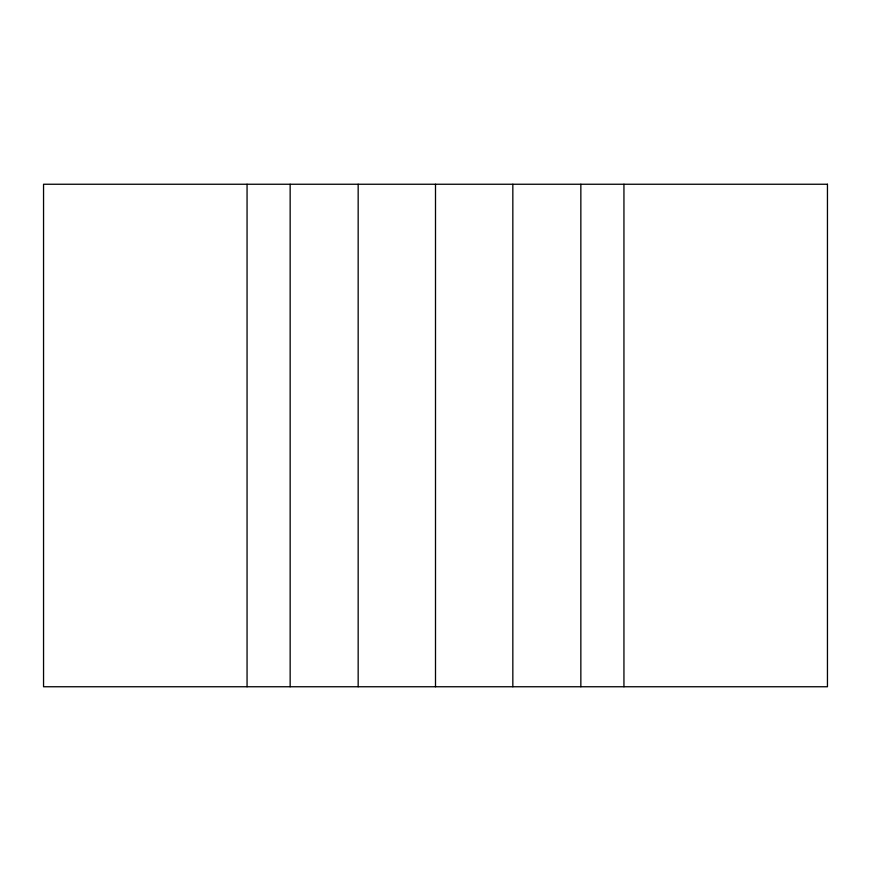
<?xml version="1.0" encoding="UTF-8"?>
<svg xmlns="http://www.w3.org/2000/svg" width="871" height="871" viewBox="0 0 871 871"><rect width="100%" height="100%" fill="white"/><g stroke="black" fill="none" stroke-linecap="round" stroke-linejoin="round"><path stroke-width="1.31" d="M623.941 184.249L623.941 686.751M580.848 184.249L580.848 686.751M512.834 184.249L512.834 686.751M435.5 184.249L435.5 686.751M358.166 184.249L358.166 686.751M290.152 184.249L290.152 686.751M247.059 184.249L247.059 686.751M827.45 184.249L43.55 184.249L43.55 686.751L827.45 686.751L827.45 184.249"/></g></svg>
